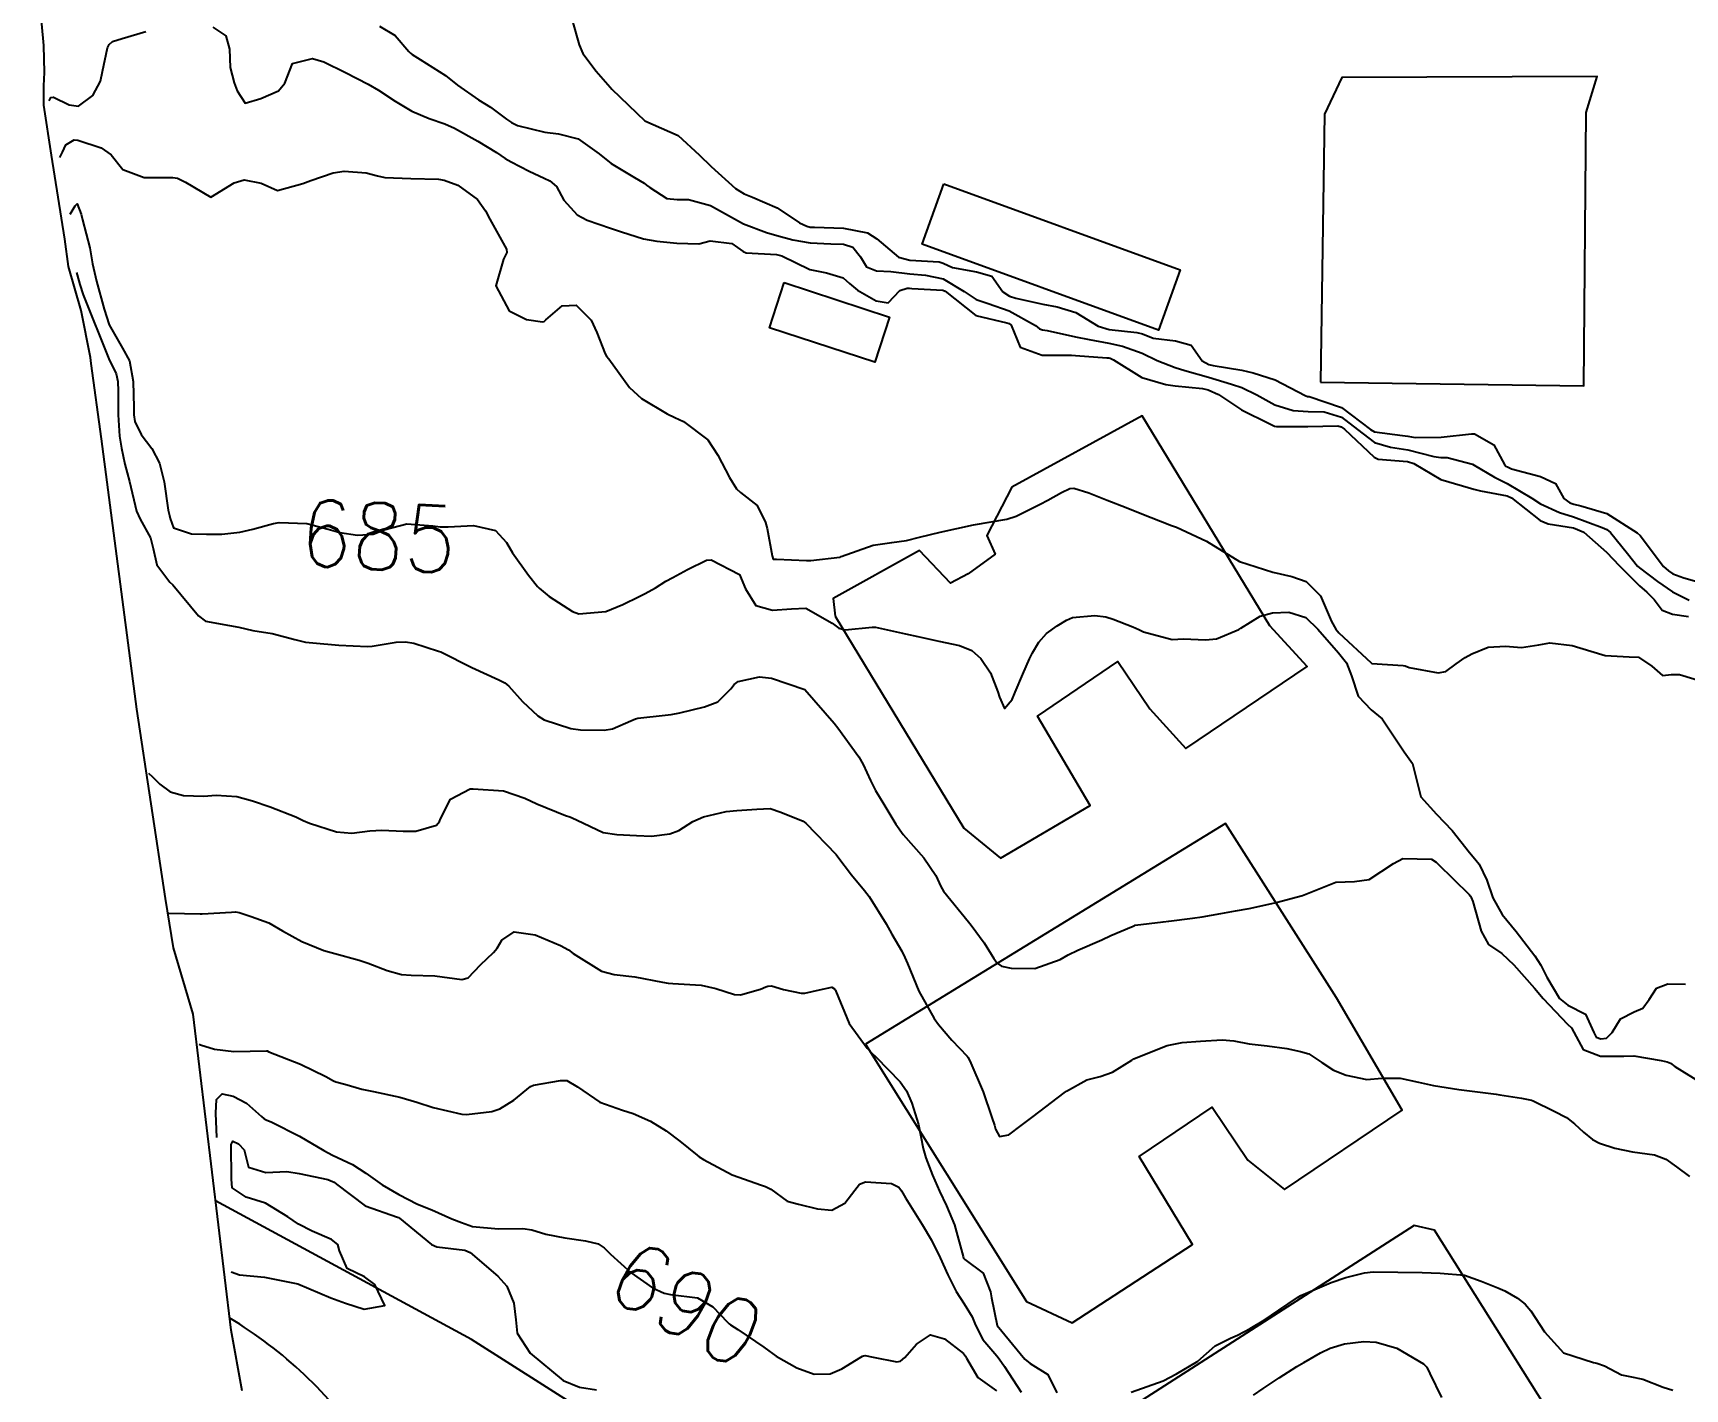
# Model space of a CAD drawing. Header units: metres. Extents: x 292545 to 299085, y 7450245 to 7463078.
# Drawn here: x 296092.7 to 296191.8, y 7455026 to 7455107.3 of the extents above; entities that cross this region are included whole.
import ezdxf
from ezdxf.enums import TextEntityAlignment as Align

# ---------------------------------------------------------------- set-up
doc = ezdxf.new("R2010")
doc.units = ezdxf.units.M
for name, color, linetype in [('Area', 45, 'Continuous'), ('Cotas', 45, 'Continuous'), ('Curvas de Nivel 1m', 11, 'Continuous'), ('Curvas de Nivel 5m', 15, 'Continuous'), ('Edificações', 30, 'Continuous'), ('Vias Primárias', 230, 'Continuous')]:
    doc.layers.add(name, color=color, linetype=linetype)
doc.styles.add('Style-STANDARD', font='STANDARD.shx')

msp = doc.modelspace()

# ---------------------------------------------------------------- linework, layer by layer
at = {"layer": 'Area'}
msp.add_polyline3d([(296105.214, 7455025.843, 692.412), (296104.557, 7455029.486, 691.173), (296102.264, 7455048.45, 688.732), (296101.084, 7455052.422, 688.192), (296100.621, 7455055.375, 687.803), (296098.893, 7455066.735, 686.633), (296096.768, 7455082.962, 684.453), (296096.162, 7455087.481, 684.423), (296096.11, 7455087.834, 684.453), (296095.563, 7455090.652, 684.352), (296094.787, 7455093.291, 684.252), (296094.573, 7455094.932, 684.193), (296093.779, 7455099.973, 684.803), (296093.317, 7455102.966, 685.984), (296093.312, 7455104.139, 684.926), (296093.35, 7455104.929, 685.716), (296093.318, 7455106.554, 684.314), (296092.665, 7455113.504, 686.593)], dxfattribs=at)
at = {"layer": 'Curvas de Nivel 1m', "flags": 128}
for points, elevation in [([(296125.023, 7455108.076), (296125.431, 7455106.589), (296125.656, 7455106.068), (296126.453, 7455105.019), (296127.288, 7455104.051), (296127.402, 7455103.934), (296129.383, 7455102.03), (296131.37, 7455101.157), (296132.641, 7455099.987), (296133.346, 7455099.293), (296134.816, 7455097.965), (296135.328, 7455097.65), (296135.835, 7455097.442), (296137.316, 7455096.804), (296138.656, 7455095.916), (296139.093, 7455095.704), (296139.3, 7455095.661), (296139.56, 7455095.648), (296141.3, 7455095.602), (296142.746, 7455095.317), (296143.294, 7455094.951), (296144.595, 7455093.847), (296145.281, 7455093.675), (296147.031, 7455093.564), (296147.28, 7455093.495), (296147.844, 7455093.237), (296149.275, 7455092.98), (296150.203, 7455092.712), (296150.853, 7455091.774), (296151.259, 7455091.515), (296151.637, 7455091.385), (296153.252, 7455091.031), (296154.118, 7455090.863), (296155.245, 7455090.528), (296156.575, 7455089.707), (296157.231, 7455089.519), (296158.89, 7455089.336), (296159.229, 7455089.249), (296159.887, 7455089.002), (296161.225, 7455088.839), (296162.15, 7455088.564), (296162.821, 7455087.626), (296163.21, 7455087.407), (296163.483, 7455087.344), (296165.205, 7455087.07), (296165.884, 7455086.912), (296167.197, 7455086.499), (296168.997, 7455085.553), (296169.134, 7455085.502), (296169.182, 7455085.498), (296169.237, 7455085.495), (296171.176, 7455084.837), (296172.927, 7455083.512), (296173.162, 7455083.374), (296174.836, 7455083.161), (296175.159, 7455083.113), (296175.596, 7455083.038), (296177.159, 7455083.049), (296178.985, 7455083.256), (296179.161, 7455083.25), (296180.327, 7455082.594), (296180.953, 7455081.413), (296181.043, 7455081.322), (296181.132, 7455081.277), (296181.388, 7455081.15), (296183.126, 7455080.699), (296184.023, 7455080.278), (296184.528, 7455079.369), (296184.872, 7455079.125), (296185.11, 7455079.042), (296185.531, 7455078.934), (296187.104, 7455078.471), (296188.924, 7455077.322), (296189.09, 7455077.149), (296190.503, 7455075.298), (296190.796, 7455075.029), (296191.059, 7455074.859), (296191.726, 7455074.614), (296193.053, 7455074.242)], 681), ([(296093.633, 7455103.23), (296093.674, 7455103.312), (296093.73, 7455103.431), (296093.885, 7455103.455), (296094.834, 7455102.99), (296095.388, 7455102.919), (296096.261, 7455103.554), (296096.712, 7455104.417), (296096.832, 7455104.996), (296097.137, 7455106.413), (296097.229, 7455106.618), (296097.437, 7455106.791), (296098.008, 7455106.971), (296099.443, 7455107.399)], 683), ([(296103.446, 7455107.653), (296104.243, 7455107.13), (296104.452, 7455106.325), (296104.503, 7455105.238), (296104.732, 7455104.32), (296104.907, 7455103.827), (296105.391, 7455103.089), (296106.327, 7455103.367), (296107.398, 7455103.836), (296107.783, 7455104.284), (296108.226, 7455105.473), (296109.426, 7455105.77), (296110.114, 7455105.561), (296111.413, 7455104.936), (296112.784, 7455104.226), (296113.399, 7455103.868), (296114.389, 7455103.201), (296115.387, 7455102.619), (296116.437, 7455102.179), (296117.378, 7455101.85), (296117.945, 7455101.593), (296119.363, 7455100.814), (296120.482, 7455100.133), (296121.002, 7455099.778), (296121.347, 7455099.573), (296122.442, 7455099.009), (296123.338, 7455098.596), (296123.683, 7455098.441), (296124.074, 7455098.089), (296124.518, 7455097.275), (296125.316, 7455096.385), (296125.921, 7455096.064), (296127.306, 7455095.595), (296127.976, 7455095.37), (296129.297, 7455094.948), (296130.086, 7455094.813), (296131.29, 7455094.683), (296132.615, 7455094.661), (296133.291, 7455094.829), (296134.59, 7455094.667), (296135.285, 7455094.183), (296135.449, 7455094.122), (296137.284, 7455094.004), (296137.348, 7455093.993), (296137.587, 7455093.927), (296139.275, 7455093.106), (296140.268, 7455092.905), (296141.27, 7455092.603), (296141.655, 7455092.272), (296142.135, 7455091.877), (296143.253, 7455091.226), (296143.984, 7455091.12), (296144.674, 7455091.846), (296145.113, 7455091.993), (296145.264, 7455091.988), (296145.402, 7455091.975), (296147.264, 7455091.874), (296147.4, 7455091.809), (296149.241, 7455090.353), (296151.087, 7455089.92), (296151.235, 7455089.882), (296151.355, 7455089.768), (296151.904, 7455088.444), (296153.215, 7455087.983), (296154.969, 7455087.969), (296155.215, 7455087.953), (296157.093, 7455087.822), (296157.214, 7455087.808), (296157.301, 7455087.786), (296157.489, 7455087.696), (296159.197, 7455086.633), (296160.631, 7455086.216), (296161.19, 7455086.134), (296162.838, 7455085.975), (296163.187, 7455085.896), (296163.799, 7455085.614), (296165.174, 7455084.703), (296166.887, 7455083.862), (296167.164, 7455083.724), (296167.28, 7455083.694), (296169.164, 7455083.704), (296170.96, 7455083.737), (296171.164, 7455083.681), (296171.361, 7455083.528), (296173.146, 7455081.848), (296173.377, 7455081.738), (296175.144, 7455081.594), (296175.514, 7455081.476), (296177.129, 7455080.507), (296178.442, 7455080.128), (296179.12, 7455079.941), (296179.511, 7455079.829), (296181.114, 7455079.527), (296181.37, 7455079.407), (296183.1, 7455078.063), (296183.578, 7455077.863), (296185.095, 7455077.606), (296185.715, 7455077.354), (296187.075, 7455076.164), (296187.86, 7455075.332), (296189.051, 7455074.141), (296189.499, 7455073.765), (296189.938, 7455073.307), (296190.416, 7455072.679), (296191.034, 7455072.439), (296192.008, 7455072.305)], 683), ([(296113.448, 7455107.7), (296114.391, 7455107.154), (296115.211, 7455106.193), (296115.315, 7455106.084), (296115.421, 7455106.01), (296115.895, 7455105.709), (296117.409, 7455104.747), (296118.132, 7455104.163), (296119.394, 7455103.298), (296120.108, 7455102.857), (296121.084, 7455102.124), (296121.38, 7455101.925), (296121.734, 7455101.76), (296123.372, 7455101.348), (296124.204, 7455101.254), (296125.366, 7455100.957), (296126.642, 7455100.057), (296127.347, 7455099.477), (296128.751, 7455098.623), (296129.335, 7455098.283), (296129.485, 7455098.178), (296129.685, 7455098.025), (296130.698, 7455097.381), (296131.322, 7455097.303), (296131.999, 7455097.317), (296133.318, 7455096.956), (296135.119, 7455095.962), (296135.302, 7455095.855), (296136.683, 7455095.325), (296137.295, 7455095.154), (296138.262, 7455094.889), (296139.291, 7455094.704), (296140.539, 7455094.649), (296141.29, 7455094.63), (296141.866, 7455094.458), (296142.308, 7455093.875), (296142.684, 7455093.276), (296143.275, 7455093.028), (296144.143, 7455092.983), (296145.273, 7455092.853), (296146.214, 7455092.768), (296147.27, 7455092.545), (296148.538, 7455091.797), (296149.256, 7455091.306), (296149.97, 7455091.065), (296151.246, 7455090.631), (296152.812, 7455089.746), (296153.049, 7455089.561), (296153.23, 7455089.497), (296153.511, 7455089.457), (296155.226, 7455089.073), (296156.028, 7455088.909), (296157.223, 7455088.687), (296158.042, 7455088.509), (296159.217, 7455088.088), (296160.119, 7455087.661), (296161.207, 7455087.227), (296161.783, 7455087.063), (296163.198, 7455086.648), (296164.57, 7455086.228), (296165.189, 7455086.034), (296166.099, 7455085.591), (296167.177, 7455085.003), (296168.27, 7455084.659), (296169.173, 7455084.601), (296170.135, 7455084.578), (296171.17, 7455084.258), (296172.142, 7455083.52), (296173.155, 7455082.742), (296174.112, 7455082.455), (296175.151, 7455082.301), (296176.722, 7455081.89), (296177.147, 7455081.837), (296177.518, 7455081.826), (296179.032, 7455081.441), (296179.142, 7455081.381), (296180.351, 7455080.648), (296181.122, 7455080.278), (296182.599, 7455079.395), (296183.11, 7455079.051), (296184.267, 7455078.535), (296185.102, 7455078.271), (296186.809, 7455077.629), (296187.095, 7455077.506), (296187.317, 7455077.338), (296188.335, 7455076.066), (296188.94, 7455075.321), (296189.062, 7455075.206), (296190.144, 7455074.393), (296191.048, 7455073.78), (296192.049, 7455073.28)], 682), ([(296094.273, 7455099.83), (296094.428, 7455100.145), (296094.638, 7455100.596), (296095.125, 7455100.9), (296095.359, 7455100.867), (296096.762, 7455100.416), (296097.349, 7455099.985), (296098.049, 7455099.109), (296099.335, 7455098.63), (296101.059, 7455098.64), (296101.335, 7455098.6), (296101.808, 7455098.355), (296103.324, 7455097.455), (296104.734, 7455098.319), (296105.335, 7455098.498), (296106.358, 7455098.3), (296107.328, 7455097.846), (296108.846, 7455098.267), (296109.335, 7455098.456), (296110.678, 7455098.908), (296111.341, 7455099.017), (296112.662, 7455098.905), (296113.338, 7455098.723), (296113.765, 7455098.641), (296115.337, 7455098.578), (296116.987, 7455098.523), (296117.336, 7455098.468), (296118.155, 7455098.162), (296119.325, 7455097.314), (296119.805, 7455096.63), (296120.066, 7455096.139), (296121.079, 7455094.33), (296121.088, 7455094.123), (296120.888, 7455093.734), (296120.433, 7455092.132), (296121.241, 7455090.642), (296122.278, 7455090.11), (296123.232, 7455089.966), (296123.338, 7455089.992), (296123.441, 7455090.098), (296124.409, 7455090.925), (296125.246, 7455090.977), (296126.163, 7455090.066), (296126.494, 7455089.33), (296126.992, 7455088.053), (296127.078, 7455087.918), (296127.21, 7455087.747), (296128.459, 7455086.037), (296129.183, 7455085.382), (296130.719, 7455084.458), (296131.166, 7455084.238), (296131.687, 7455083.995), (296133.152, 7455082.903), (296133.762, 7455081.974), (296134.449, 7455080.641), (296134.883, 7455079.962), (296135.111, 7455079.744), (296136.109, 7455078.951), (296136.619, 7455077.937), (296136.72, 7455077.566), (296137.016, 7455075.931), (296137.07, 7455075.738), (296137.269, 7455075.729), (296139.069, 7455075.659), (296139.328, 7455075.648), (296141.072, 7455075.851), (296141.103, 7455075.859), (296141.161, 7455075.889), (296143.08, 7455076.575), (296144.19, 7455076.741), (296145.083, 7455076.863), (296145.862, 7455077.055), (296147.088, 7455077.355), (296149.093, 7455077.79), (296151.096, 7455078.126), (296151.649, 7455078.312), (296153.106, 7455079.028), (296153.564, 7455079.279), (296154.377, 7455079.727), (296154.87, 7455079.969), (296155.117, 7455079.996), (296156.024, 7455079.711), (296157.109, 7455079.284), (296158.256, 7455078.834), (296159.101, 7455078.498), (296160.982, 7455077.763), (296161.094, 7455077.718), (296161.275, 7455077.648), (296163.081, 7455076.807), (296165.063, 7455075.6), (296167.057, 7455074.947), (296168.195, 7455074.704), (296169.051, 7455074.402), (296169.917, 7455073.541), (296170.573, 7455071.989), (296170.832, 7455071.532), (296171.02, 7455071.314), (296172.954, 7455069.51), (296172.993, 7455069.481), (296174.87, 7455069.36), (296174.991, 7455069.332), (296175.24, 7455069.228), (296176.988, 7455068.923), (296177.448, 7455068.996), (296178.055, 7455069.449), (296178.607, 7455069.835), (296179.002, 7455070.049), (296179.973, 7455070.461), (296181.01, 7455070.521), (296181.976, 7455070.433), (296183.011, 7455070.595), (296183.684, 7455070.709), (296185.011, 7455070.55), (296186.147, 7455070.207), (296187.002, 7455069.963), (296188.446, 7455069.881), (296189.001, 7455069.862), (296189.793, 7455069.308), (296190.446, 7455068.756), (296190.988, 7455068.825), (296191.46, 7455068.814), (296192.984, 7455068.36)], 684), ([(296095.273, 7455092.94), (296095.409, 7455092.429), (296095.467, 7455092.222), (296095.668, 7455091.596), (296097.206, 7455087.759), (296097.651, 7455086.857), (296097.761, 7455086.401), (296097.773, 7455085.812), (296097.775, 7455084.401), (296097.862, 7455083.111), (296097.976, 7455082.398), (296098.176, 7455081.437), (296098.45, 7455080.397), (296098.877, 7455078.611), (296099.09, 7455078.132), (296099.716, 7455077.017), (296099.868, 7455076.378), (296100.094, 7455075.405), (296100.878, 7455074.363), (296101.05, 7455074.191), (296102.603, 7455072.344), (296103.02, 7455072.025), (296104.447, 7455071.749), (296105.016, 7455071.647), (296105.863, 7455071.453), (296107.013, 7455071.267), (296108.366, 7455070.92), (296109.008, 7455070.764), (296109.455, 7455070.711), (296111.006, 7455070.582), (296112.736, 7455070.492), (296113.006, 7455070.516), (296114.451, 7455070.763), (296115.009, 7455070.769), (296115.509, 7455070.694), (296117.003, 7455070.224), (296117.125, 7455070.169), (296118.989, 7455069.244), (296120.612, 7455068.492), (296120.976, 7455068.32), (296121.206, 7455068.118), (296122.042, 7455067.192), (296122.955, 7455066.329), (296123.344, 7455066.096), (296124.945, 7455065.576), (296125.522, 7455065.494), (296126.944, 7455065.476), (296127.427, 7455065.564), (296128.528, 7455066.034), (296128.82, 7455066.165), (296128.955, 7455066.202), (296130.596, 7455066.374), (296130.957, 7455066.414), (296131.481, 7455066.525), (296132.962, 7455066.871), (296133.765, 7455067.172), (296134.534, 7455067.964), (296134.727, 7455068.212), (296134.98, 7455068.407), (296136.256, 7455068.675), (296136.983, 7455068.601), (296138.973, 7455067.91), (296140.732, 7455065.892), (296140.949, 7455065.616), (296142.214, 7455063.871), (296142.471, 7455063.419), (296142.909, 7455062.464), (296143.22, 7455061.857), (296143.708, 7455061.039), (296144.433, 7455059.844), (296144.874, 7455059.217), (296146.11, 7455057.827), (296146.842, 7455056.769), (296147.127, 7455056.107), (296147.299, 7455055.813), (296148.806, 7455053.986), (296148.966, 7455053.788), (296149.733, 7455052.721), (296150.326, 7455051.775), (296150.517, 7455051.51), (296150.778, 7455051.326), (296151.349, 7455051.192), (296152.777, 7455051.189), (296154.304, 7455051.727), (296154.786, 7455052.007), (296155.36, 7455052.285), (296156.795, 7455052.905), (296157.339, 7455053.153), (296158.578, 7455053.682), (296158.736, 7455053.749), (296158.804, 7455053.77), (296160.474, 7455053.987), (296160.809, 7455054.029), (296162.244, 7455054.203), (296162.813, 7455054.285), (296163.944, 7455054.485), (296164.818, 7455054.635), (296165.632, 7455054.781), (296166.825, 7455055.035), (296167.258, 7455055.144), (296168.833, 7455055.56), (296170.841, 7455056.365), (296171.966, 7455056.394), (296172.843, 7455056.517), (296174.292, 7455057.488), (296174.856, 7455057.781), (296176.583, 7455057.735), (296176.854, 7455057.556), (296176.952, 7455057.459), (296178.835, 7455055.617), (296178.909, 7455055.515), (296178.949, 7455055.438), (296179.059, 7455055.208), (296179.562, 7455053.429), (296180.001, 7455052.628), (296180.79, 7455052.073), (296181.525, 7455051.403), (296182.762, 7455049.997), (296183.274, 7455049.385), (296184.738, 7455047.839), (296184.984, 7455047.615), (296185.112, 7455047.364), (296185.688, 7455046.321), (296186.719, 7455045.92), (296188.129, 7455045.916), (296188.719, 7455045.95), (296190.357, 7455045.663), (296190.716, 7455045.588), (296190.91, 7455045.492), (296191.176, 7455045.293), (296192.699, 7455044.36)], 686), ([(296099.603, 7455062.9), (296099.83, 7455062.683), (296100.283, 7455062.233), (296100.897, 7455061.788), (296101.694, 7455061.553), (296102.895, 7455061.521), (296103.651, 7455061.577), (296104.895, 7455061.49), (296105.83, 7455061.243), (296106.889, 7455060.879), (296108.425, 7455060.275), (296108.88, 7455060.056), (296109.251, 7455059.891), (296110.87, 7455059.387), (296111.792, 7455059.308), (296112.871, 7455059.43), (296113.599, 7455059.485), (296114.871, 7455059.421), (296115.641, 7455059.419), (296116.877, 7455059.781), (296117.055, 7455059.994), (296117.108, 7455060.168), (296117.718, 7455061.338), (296118.901, 7455061.949), (296119.082, 7455061.967), (296120.9, 7455061.844), (296122.182, 7455061.397), (296122.893, 7455061.066), (296124.61, 7455060.358), (296124.885, 7455060.269), (296125.025, 7455060.219), (296125.308, 7455060.074), (296126.872, 7455059.347), (296127.702, 7455059.21), (296128.87, 7455059.154), (296129.782, 7455059.109), (296130.872, 7455059.251), (296131.412, 7455059.465), (296132.262, 7455059.989), (296132.886, 7455060.27), (296134.249, 7455060.607), (296134.89, 7455060.664), (296136.097, 7455060.742), (296136.891, 7455060.769), (296137.526, 7455060.567), (296138.884, 7455060.015), (296139.037, 7455059.908), (296140.855, 7455058.022), (296140.958, 7455057.888), (296141.769, 7455056.803), (296142.555, 7455055.864), (296142.827, 7455055.499), (296143.848, 7455053.854), (296144.192, 7455053.244), (296144.787, 7455052.212), (296144.986, 7455051.838), (296145.138, 7455051.478), (296145.818, 7455049.829), (296146.738, 7455048.174), (296146.993, 7455047.816), (296147.803, 7455046.883), (296148.714, 7455045.921), (296148.772, 7455045.848), (296148.798, 7455045.789), (296148.867, 7455045.632), (296149.669, 7455043.78), (296150.205, 7455042.24), (296150.351, 7455041.773), (296150.424, 7455041.537), (296150.656, 7455041.106), (296151.22, 7455041.202), (296151.95, 7455041.757), (296152.668, 7455042.304), (296154.543, 7455043.722), (296154.622, 7455043.783), (296154.685, 7455043.829), (296155.894, 7455044.509), (296156.698, 7455044.711), (296157.436, 7455044.958), (296158.598, 7455045.681), (296158.663, 7455045.731), (296158.714, 7455045.757), (296158.863, 7455045.826), (296160.722, 7455046.564), (296161.619, 7455046.746), (296162.725, 7455046.812), (296164.016, 7455046.901), (296164.725, 7455046.851), (296165.644, 7455046.671), (296166.723, 7455046.548), (296167.903, 7455046.386), (296168.719, 7455046.207), (296169.221, 7455046.056), (296169.995, 7455045.541), (296170.706, 7455045.088), (296171.45, 7455044.774), (296172.698, 7455044.512), (296173.605, 7455044.595), (296174.7, 7455044.608), (296175.803, 7455044.367), (296176.693, 7455044.164), (296178.21, 7455043.925), (296178.689, 7455043.864), (296180.463, 7455043.636), (296180.686, 7455043.601), (296181.972, 7455043.397), (296182.579, 7455043.288), (296182.682, 7455043.251), (296183.929, 7455042.631), (296184.672, 7455042.233), (296185.159, 7455041.854), (296185.703, 7455041.354), (296186.241, 7455040.928), (296186.657, 7455040.698), (296187.582, 7455040.397), (296188.646, 7455040.192), (296189.957, 7455039.993), (296190.639, 7455039.733), (296191.27, 7455039.29), (296192.06, 7455038.711)], 687), ([(296100.813, 7455054.5), (296102.689, 7455054.466), (296102.814, 7455054.467), (296104.573, 7455054.565), (296104.815, 7455054.571), (296105.031, 7455054.532), (296105.762, 7455054.306), (296106.807, 7455053.91), (296107.635, 7455053.447), (296108.791, 7455052.793), (296110.123, 7455052.257), (296110.781, 7455052.073), (296112.225, 7455051.676), (296112.776, 7455051.491), (296113.91, 7455051.07), (296114.769, 7455050.822), (296115.349, 7455050.772), (296116.769, 7455050.741), (296118.402, 7455050.519), (296118.768, 7455050.625), (296119.52, 7455051.398), (296120.302, 7455052.135), (296120.519, 7455052.401), (296120.794, 7455052.88), (296121.541, 7455053.379), (296122.8, 7455053.209), (296124.306, 7455052.569), (296124.786, 7455052.294), (296125.082, 7455052.077), (296126.773, 7455051.023), (296127.535, 7455050.813), (296128.769, 7455050.682), (296130.427, 7455050.353), (296130.766, 7455050.304), (296131.048, 7455050.288), (296132.765, 7455050.182), (296133.63, 7455049.971), (296134.758, 7455049.613), (296135.122, 7455049.592), (296136.315, 7455049.944), (296136.631, 7455050.075), (296136.765, 7455050.124), (296136.979, 7455050.15), (296137.696, 7455049.926), (296138.76, 7455049.692), (296138.976, 7455049.691), (296139.863, 7455049.899), (296140.59, 7455050.066), (296140.764, 7455049.951), (296140.811, 7455049.89), (296140.835, 7455049.816), (296141.641, 7455047.881), (296142.718, 7455046.393), (296142.979, 7455046.129), (296143.257, 7455045.862), (296143.986, 7455045.131), (296144.698, 7455044.377), (296145.07, 7455043.836), (296145.406, 7455043.109), (296145.796, 7455041.829), (296146.084, 7455040.391), (296146.238, 7455039.824), (296146.627, 7455038.776), (296147.048, 7455037.816), (296147.481, 7455036.935), (296147.964, 7455035.806), (296148.475, 7455033.9), (296148.506, 7455033.801), (296148.572, 7455033.723), (296149.685, 7455032.908), (296150.11, 7455031.776), (296150.183, 7455031.419), (296150.523, 7455029.77), (296152.178, 7455027.753), (296152.49, 7455027.481), (296153.566, 7455026.816), (296154.091, 7455025.734)], 688), ([(296102.643, 7455046.65), (296102.717, 7455046.603), (296103.553, 7455046.332), (296104.712, 7455046.202), (296106.672, 7455046.25), (296106.712, 7455046.238), (296106.822, 7455046.179), (296108.705, 7455045.45), (296110.243, 7455044.709), (296110.695, 7455044.441), (296110.832, 7455044.385), (296111.366, 7455044.24), (296112.398, 7455043.934), (296112.688, 7455043.873), (296113.096, 7455043.807), (296114.682, 7455043.47), (296115.698, 7455043.165), (296116.673, 7455042.845), (296118.386, 7455042.434), (296118.667, 7455042.414), (296120.204, 7455042.6), (296120.672, 7455042.752), (296121.516, 7455043.282), (296122.52, 7455044.103), (296122.694, 7455044.172), (296124.322, 7455044.459), (296124.697, 7455044.452), (296125.336, 7455044.074), (296126.679, 7455043.159), (296128.037, 7455042.675), (296128.67, 7455042.476), (296129.706, 7455042.02), (296130.657, 7455041.45), (296131.475, 7455040.821), (296132.507, 7455039.991), (296132.641, 7455039.892), (296132.904, 7455039.721), (296134.625, 7455038.796), (296136.373, 7455038.186), (296136.615, 7455038.108), (296136.931, 7455037.935), (296137.908, 7455037.222), (296138.604, 7455037.04), (296139.739, 7455036.761), (296140.601, 7455036.676), (296141.382, 7455037.105), (296141.97, 7455037.876), (296142.25, 7455038.242), (296142.621, 7455038.382), (296144.178, 7455038.288), (296144.616, 7455038.061), (296144.78, 7455037.838), (296145.021, 7455037.424), (296146.017, 7455035.826), (296146.584, 7455034.884), (296147.105, 7455033.815), (296147.563, 7455032.804), (296148.064, 7455031.805), (296148.536, 7455031.073), (296149.013, 7455030.278), (296149.208, 7455029.79), (296149.649, 7455028.922), (296150.495, 7455027.938), (296150.634, 7455027.769), (296150.953, 7455027.301), (296151.958, 7455025.755)], 689), ([(296104.563, 7455032.99), (296105.044, 7455032.799), (296106.557, 7455032.669), (296108.553, 7455032.27), (296110.541, 7455031.425), (296111.405, 7455031.11), (296112.528, 7455030.744), (296113.781, 7455030.957), (296113.182, 7455032.214), (296112.55, 7455032.69), (296111.513, 7455033.186), (296111.062, 7455034.243), (296110.947, 7455034.615), (296110.58, 7455034.933), (296109.418, 7455035.428), (296108.589, 7455035.844), (296107.963, 7455036.276), (296106.605, 7455037.096), (296105.447, 7455037.471), (296104.618, 7455038.02), (296104.571, 7455038.54), (296104.548, 7455040.615), (296104.648, 7455040.831), (296104.984, 7455040.653), (296105.34, 7455040.31), (296105.596, 7455039.269), (296106.63, 7455038.95), (296107.898, 7455039.01), (296108.629, 7455038.886), (296110.359, 7455038.519), (296110.625, 7455038.412), (296110.73, 7455038.354), (296110.87, 7455038.246), (296112.604, 7455036.94), (296114.528, 7455036.266), (296114.594, 7455036.242), (296114.652, 7455036.199), (296116.577, 7455034.619), (296116.893, 7455034.492), (296118.574, 7455034.286), (296118.889, 7455034.147), (296120.552, 7455032.719), (296121.102, 7455032.122), (296121.512, 7455031.095), (296121.633, 7455030.113), (296121.713, 7455029.31), (296122.503, 7455028.1), (296124.479, 7455026.459), (296125.447, 7455026.07), (296126.471, 7455025.914)], 691), ([(296158.559, 7455025.764), (296160.481, 7455026.436), (296161.268, 7455026.859), (296162.492, 7455027.585), (296162.517, 7455027.605), (296162.551, 7455027.629), (296163.588, 7455028.538), (296164.514, 7455028.999), (296164.934, 7455029.187), (296165.695, 7455029.592), (296166.528, 7455030.086), (296167.424, 7455030.682), (296168.542, 7455031.45), (296168.731, 7455031.557), (296170.551, 7455032.341), (296171.429, 7455032.647), (296172.557, 7455032.927), (296173.084, 7455032.978), (296174.558, 7455032.957), (296176.024, 7455032.934), (296176.557, 7455032.915), (296177.099, 7455032.913), (296178.556, 7455032.778), (296179.555, 7455032.428), (296180.549, 7455032.019), (296180.975, 7455031.842), (296181.731, 7455031.402), (296182.195, 7455031.051), (296182.536, 7455030.652), (296183.351, 7455029.382), (296184.504, 7455028.132), (296186.298, 7455027.55), (296186.495, 7455027.514), (296186.961, 7455027.343), (296187.973, 7455026.813), (296188.487, 7455026.706), (296189.252, 7455026.546), (296190.481, 7455026.06), (296191.068, 7455025.88)], 688), ([(296165.9, 7455025.589), (296166.477, 7455025.981), (296167.43, 7455026.624), (296168.49, 7455027.305), (296168.912, 7455027.554), (296169.917, 7455028.124), (296170.506, 7455028.407), (296171.366, 7455028.665), (296172.512, 7455028.803), (296173.257, 7455028.757), (296174.507, 7455028.406), (296176.097, 7455027.466), (296176.289, 7455027.261), (296176.487, 7455026.893), (296177.178, 7455025.453)], 689)]:
    msp.add_lwpolyline(points, dxfattribs=dict(at, elevation=elevation))
at = {"layer": 'Curvas de Nivel 5m', "flags": 128}
for points, elevation in [([(296094.903, 7455096.43), (296095.194, 7455096.927), (296095.319, 7455097.053), (296095.549, 7455096.428), (296095.639, 7455096.095), (296096.07, 7455094.422), (296096.243, 7455093.45), (296096.465, 7455092.418), (296096.925, 7455090.734), (296097.234, 7455089.786), (296098.04, 7455088.398), (296098.452, 7455087.638), (296098.677, 7455086.388), (296098.716, 7455084.841), (296098.72, 7455084.387), (296098.775, 7455084.001), (296099.151, 7455083.22), (296099.789, 7455082.374), (296100.26, 7455081.499), (296100.526, 7455080.369), (296100.778, 7455078.685), (296100.851, 7455078.364), (296100.898, 7455078.17), (296101.085, 7455077.617), (296102.176, 7455077.255), (296103.082, 7455077.236), (296103.988, 7455077.232), (296105.083, 7455077.357), (296105.856, 7455077.532), (296107.089, 7455077.876), (296107.439, 7455077.937), (296109.089, 7455077.88), (296110.375, 7455077.54), (296111.084, 7455077.335), (296112.142, 7455077.17), (296113.083, 7455077.233), (296113.789, 7455077.51), (296115.09, 7455077.864), (296116.653, 7455077.741), (296117.088, 7455077.683), (296117.582, 7455077.671), (296119.089, 7455077.747), (296120.416, 7455077.46), (296121.079, 7455076.73), (296121.429, 7455076.116), (296122.386, 7455074.773), (296122.93, 7455074.101), (296123.042, 7455073.99), (296123.626, 7455073.505), (296125.028, 7455072.588), (296125.416, 7455072.463), (296127.028, 7455072.595), (296128.056, 7455073.016), (296129.038, 7455073.496), (296129.398, 7455073.667), (296130.016, 7455074.02), (296130.637, 7455074.426), (296131.052, 7455074.644), (296131.944, 7455075.113), (296133.068, 7455075.666), (296133.355, 7455075.691), (296135.056, 7455074.818), (296135.424, 7455073.954), (296136.042, 7455072.954), (296137.03, 7455072.669), (296138.185, 7455072.765), (296139.032, 7455072.802), (296140.617, 7455071.894), (296141.019, 7455071.601), (296141.398, 7455071.504), (296143.02, 7455071.664), (296143.225, 7455071.653), (296145.014, 7455071.252), (296145.749, 7455071.095), (296147.008, 7455070.818), (296148.251, 7455070.555), (296149, 7455070.259), (296149.539, 7455069.785), (296150.117, 7455068.911), (296150.566, 7455067.774), (296150.651, 7455067.455), (296150.963, 7455066.78), (296151.419, 7455067.315), (296151.605, 7455067.764), (296152.064, 7455068.834), (296152.457, 7455069.748), (296152.628, 7455070.116), (296153.008, 7455070.761), (296153.481, 7455071.27), (296154.123, 7455071.729), (296154.669, 7455072.081), (296155.028, 7455072.23), (296156.379, 7455072.357), (296157.029, 7455072.281), (296157.478, 7455072.144), (296158.656, 7455071.676), (296159.021, 7455071.519), (296159.304, 7455071.382), (296161.012, 7455070.911), (296161.7, 7455070.956), (296163.012, 7455070.904), (296163.677, 7455070.956), (296165.022, 7455071.518), (296165.072, 7455071.549), (296165.137, 7455071.599), (296166.307, 7455072.311), (296167.032, 7455072.518), (296168.026, 7455072.558), (296169.03, 7455072.242), (296169.75, 7455071.543), (296171.002, 7455070.122), (296171.473, 7455069.525), (296171.773, 7455068.734), (296172.183, 7455067.518), (296172.965, 7455066.701), (296173.627, 7455066.167), (296174.054, 7455065.493), (296174.933, 7455064.182), (296175.442, 7455063.475), (296175.624, 7455062.765), (296175.941, 7455061.47), (296176.888, 7455060.442), (296177.822, 7455059.451), (296178.86, 7455058.136), (296179.187, 7455057.766), (296179.443, 7455057.431), (296179.899, 7455056.48), (296180.262, 7455055.419), (296180.818, 7455054.416), (296181.649, 7455053.402), (296182.788, 7455051.939), (296183.146, 7455051.386), (296183.494, 7455050.661), (296184.26, 7455049.375), (296184.749, 7455048.989), (296185.827, 7455048.437), (296186.311, 7455047.346), (296186.452, 7455047.066), (296186.729, 7455046.957), (296187.074, 7455046.992), (296187.424, 7455047.333), (296187.915, 7455048.154), (296188.745, 7455048.574), (296189.267, 7455048.796), (296189.644, 7455049.311), (296190.077, 7455049.993), (296190.767, 7455050.26), (296191.813, 7455050.239)], 685), ([(296103.703, 7455041.05), (296103.626, 7455042.506), (296103.678, 7455043.331), (296104.017, 7455043.652), (296104.681, 7455043.529), (296105.469, 7455043.103), (296106.364, 7455042.294), (296106.53, 7455042.16), (296106.661, 7455042.097), (296106.986, 7455041.961), (296108.651, 7455041.114), (296110.114, 7455040.255), (296110.64, 7455039.986), (296111.831, 7455039.428), (296112.63, 7455038.906), (296113.612, 7455038.21), (296114.614, 7455037.615), (296115.743, 7455037.051), (296116.601, 7455036.709), (296117.787, 7455036.162), (296118.374, 7455035.937), (296118.59, 7455035.861), (296119.027, 7455035.707), (296120.587, 7455035.566), (296122.058, 7455035.579), (296122.587, 7455035.494), (296123.439, 7455035.237), (296124.582, 7455035.019), (296125.814, 7455034.834), (296126.579, 7455034.654), (296126.938, 7455034.416), (296127.308, 7455034.049), (296128.556, 7455032.927), (296129.826, 7455032.017), (296130.54, 7455031.695), (296130.916, 7455031.63), (296132.537, 7455031.429), (296133.448, 7455030.892), (296134.334, 7455029.963), (296134.433, 7455029.872), (296134.521, 7455029.808), (296134.957, 7455029.517), (296136.508, 7455028.462), (296136.814, 7455028.243), (296137.261, 7455027.929), (296138.493, 7455027.22), (296139.543, 7455026.843), (296140.487, 7455026.861), (296141.205, 7455027.17), (296142.345, 7455027.872), (296142.446, 7455027.928), (296142.504, 7455027.953), (296142.605, 7455027.969), (296143.072, 7455027.861), (296144.499, 7455027.588), (296144.714, 7455027.623), (296144.971, 7455027.835), (296145.681, 7455028.652), (296146.514, 7455029.203), (296147.348, 7455028.974), (296148.497, 7455028.087), (296148.625, 7455027.928), (296148.685, 7455027.797), (296149.347, 7455026.652), (296150.474, 7455025.853)], 690)]:
    msp.add_lwpolyline(points, dxfattribs=dict(at, elevation=elevation))
at = {"layer": 'Edificações'}
for points in [[(296169.917, 7455086.357), (296185.716, 7455086.135), (296185.856, 7455102.526), (296186.515, 7455104.696), (296171.205, 7455104.63), (296170.151, 7455102.438)], [(296147.325, 7455098.249), (296161.507, 7455093.094), (296160.19, 7455089.481), (296146.008, 7455094.636)], [(296137.733, 7455092.324), (296144.057, 7455090.263), (296143.178, 7455087.563), (296136.853, 7455089.623)], [(296140.805, 7455072.319), (296148.516, 7455059.59), (296150.717, 7455057.794), (296156.093, 7455060.957), (296152.938, 7455066.319), (296157.749, 7455069.591), (296159.68, 7455066.751), (296161.832, 7455064.375), (296169.112, 7455069.303), (296166.868, 7455071.746), (296159.224, 7455084.325), (296151.402, 7455080.056), (296149.902, 7455077.165), (296150.389, 7455076.042), (296148.776, 7455074.857), (296147.714, 7455074.288), (296145.863, 7455076.257), (296140.684, 7455073.381)], [(296142.616, 7455046.643), (296152.27, 7455031.194), (296155.02, 7455029.933), (296162.242, 7455034.628), (296159.045, 7455039.904), (296163.409, 7455042.863), (296165.565, 7455039.682), (296167.75, 7455037.913), (296174.811, 7455042.683), (296170.877, 7455049.422), (296164.217, 7455059.87)], [(296154.575, 7455022.305), (296164.238, 7455007.485), (296166.501, 7455006.793), (296173.841, 7455011.393), (296170.515, 7455016.702), (296174.973, 7455020.009), (296177.411, 7455016.01), (296179.395, 7455015.053), (296186.609, 7455019.81), (296176.768, 7455035.488), (296175.546, 7455035.765)]]:
    msp.add_lwpolyline(points, close=True, dxfattribs=at)
at = {"layer": 'Vias Primárias'}
msp.add_lwpolyline([(296271.954, 7455209.066), (296258.67, 7455206.674, 0.224683), (296247.538, 7455198.723, 0.198436), (296246.337, 7455188.492, 0.004846), (296248.317, 7455174.611, 0.024767), (296250.507, 7455136.918, -0.017622), (296253.108, 7455101.017, -0.02228), (296252.238, 7454984.763, -0.057178), (296249.047, 7454965.748, -0.517376), (296226.119, 7454957.756, 0.026577), (296196.688, 7454976.47), (296145.09, 7455012.321), (296118.965, 7455028.93), (296103.62, 7455037.236)], format="xyb", dxfattribs=at)
at = {"layer": 'Vias Primárias', "elevation": 695.602}
msp.add_lwpolyline([(296113.978, 7454979.854), (296123.51, 7454953.534, 0.742609), (296132.272, 7454957.224), (296120.49, 7455007.232, 0.107345), (296112.597, 7455022.552, 0.106704), (296104.469, 7455030.211, 1532.921942)], format="xyb", dxfattribs=at)

# ---------------------------------------------------------------- texts
at = {"layer": 'Cotas', "style": 'Style-STANDARD'}
for s, rotation, p in [('685', 357.11844, (296113.391, 7455077.109, 685)), ('690', 330.14669, (296131.88, 7455031.051, 690))]:
    msp.add_text(s, height=4, rotation=rotation, dxfattribs=at).set_placement(p, align=Align.MIDDLE_CENTER)

doc.saveas('drawing.dxf')
